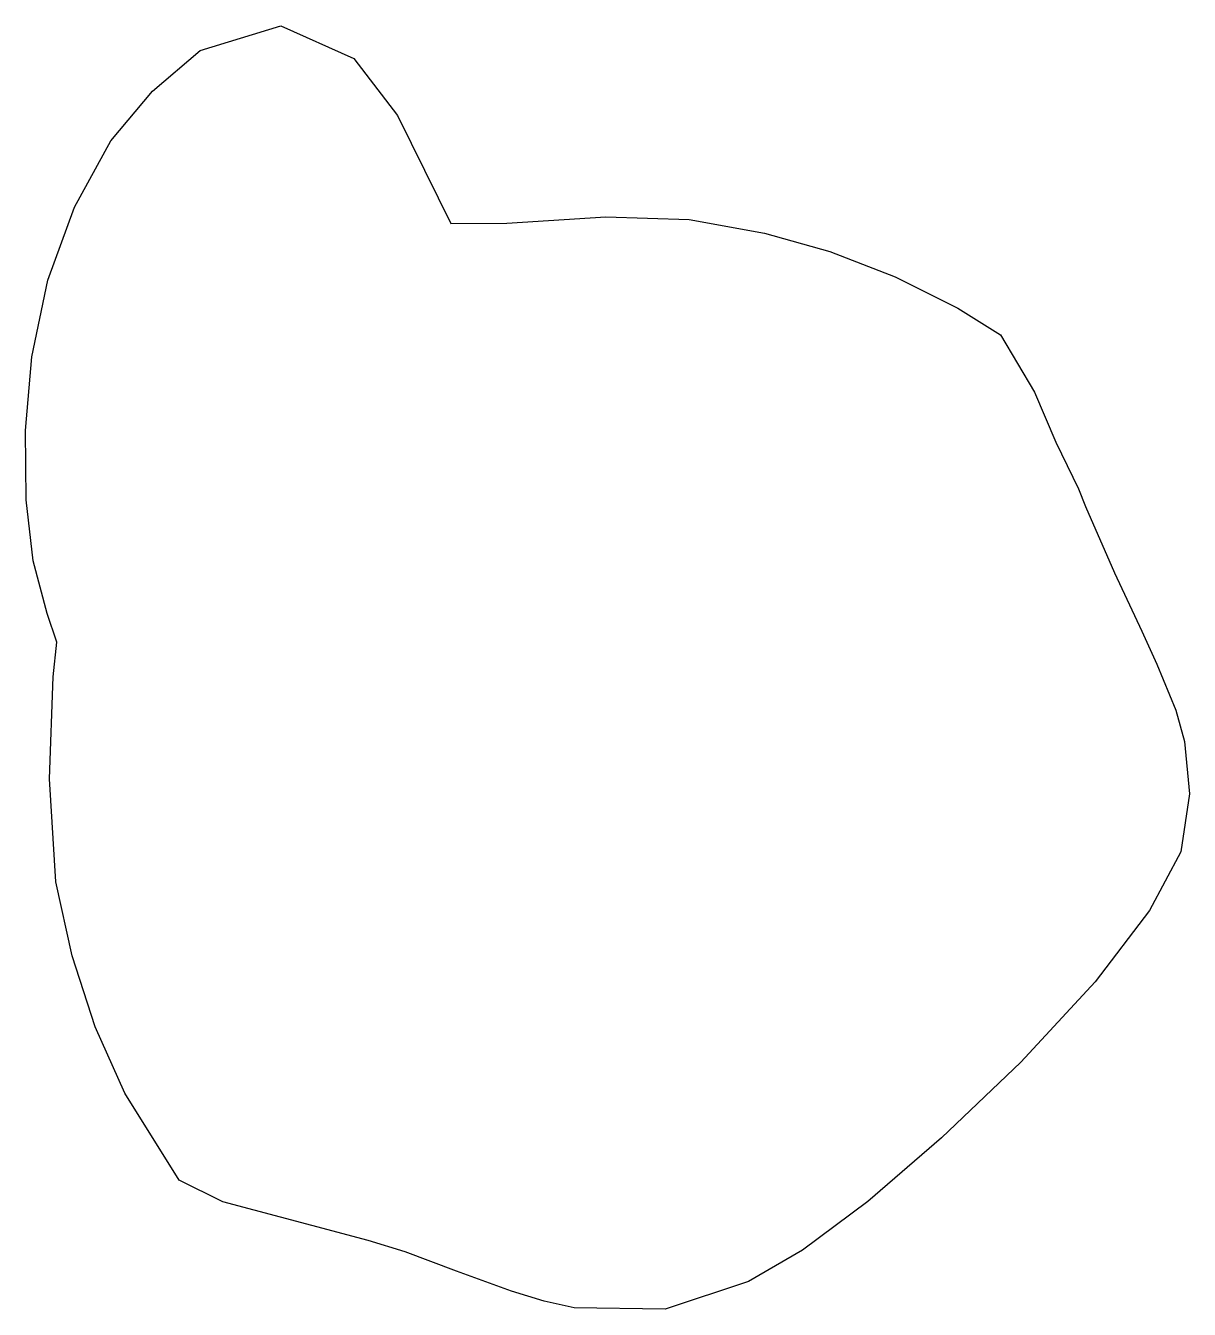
# Model space of a CAD drawing. Extents: x 2.5 to 58.5, y -64.3 to -2.5.
import ezdxf

# ---------------------------------------------------------------- set-up
doc = ezdxf.new("R2010")
doc.units = 0
doc.layers.get('0').update_dxf_attribs({"linetype": 'continuous'})

msp = doc.modelspace()

# ---------------------------------------------------------------- linework, layer by layer
at = {"color": 0}
msp.add_lwpolyline([(28.894, -64.21), (27.439, -63.88), (25.877, -63.404), (23.231, -62.433), (20.758, -61.512), (18.972, -60.962), (16.26, -60.24), (11.97, -59.102), (9.868, -58.055), (7.256, -53.873), (5.837, -50.687), (4.723, -47.274), (3.936, -43.706), (3.635, -38.745), (3.807, -33.842), (3.988, -32.18), (3.519, -30.799), (2.844, -28.262), (2.502, -25.318), (2.484, -21.995), (2.777, -18.439), (3.545, -14.748), (4.831, -11.235), (6.577, -8.054), (8.589, -5.662), (10.89, -3.701), (14.774, -2.507), (18.282, -4.08), (20.383, -6.836), (22.338, -10.793), (22.954, -12.033), (25.653, -12.003), (30.415, -11.699), (34.421, -11.842), (38.06, -12.492), (41.202, -13.372), (44.337, -14.599), (47.353, -16.107), (49.417, -17.389), (51.053, -20.15), (52.083, -22.55), (53.166, -24.789), (53.5, -25.648), (54.903, -28.841), (56.212, -31.65), (56.935, -33.227), (57.855, -35.445), (58.279, -36.959), (58.505, -39.473), (58.102, -42.265), (56.586, -45.077), (53.965, -48.515), (50.392, -52.377), (46.575, -56.028), (43.022, -59.084), (39.878, -61.427), (37.287, -62.942), (33.277, -64.276)], close=True, dxfattribs=at)

doc.saveas('drawing.dxf')
